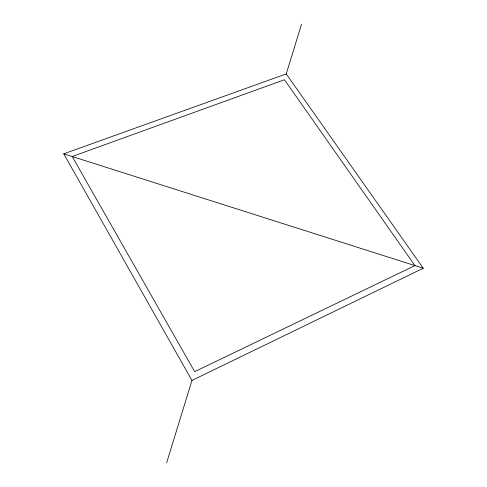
<?xml version="1.0" encoding="UTF-8"?>
<svg xmlns="http://www.w3.org/2000/svg" width="487" height="487" viewBox="0 0 487 487"><rect width="100%" height="100%" fill="white"/><g stroke="black" fill="none" stroke-linecap="round" stroke-linejoin="round"><path stroke-width="0.73" d="M166.682 462.65L191.969 380.432L63.748 153.825L286.253 73.914L301.496 24.35M191.969 380.432L423.252 268.246L286.253 73.914M63.748 153.825L423.252 268.246M414.912 265.592L194.666 371.666L72.186 156.51L284.457 79.74L414.912 265.592"/></g></svg>
